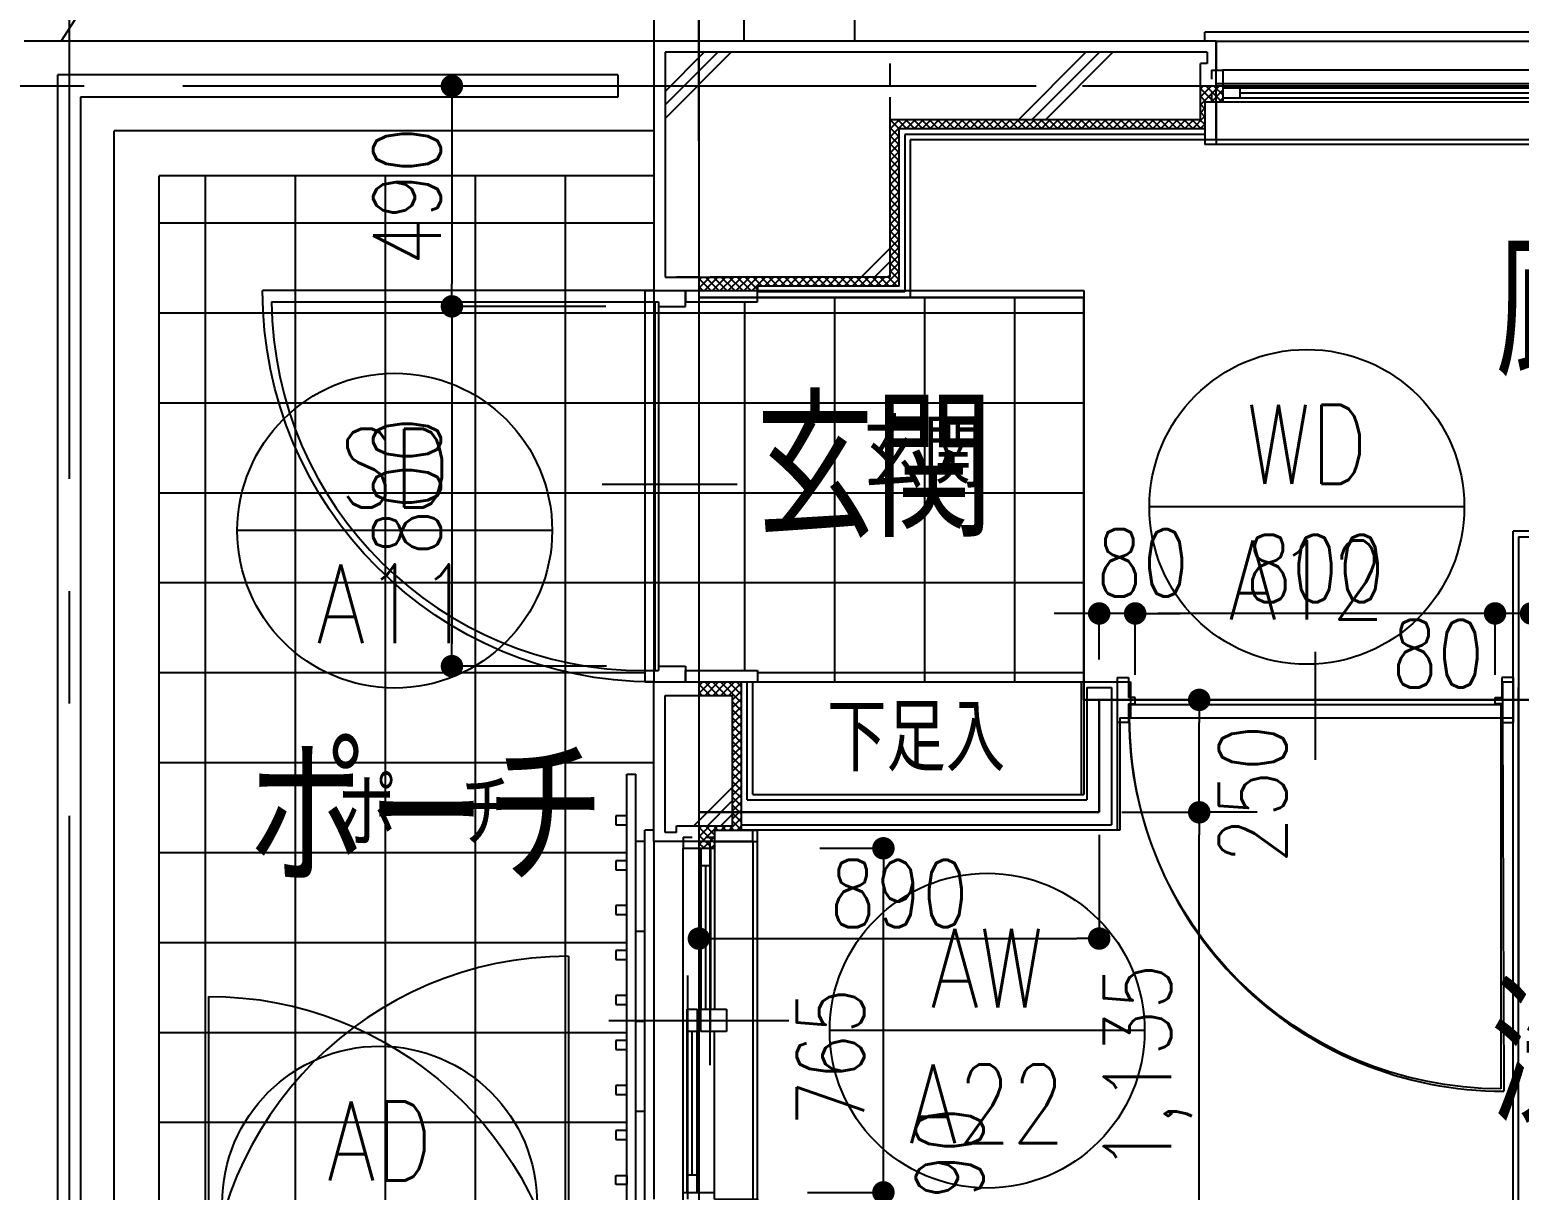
# Model space of a CAD drawing. Header units: millimetres. Extents: x 15495 to 166182, y -39946 to 18307.
# Drawn here: x 105502 to 108813, y -26262 to -23681 of the extents above; entities that cross this region are included whole.
import ezdxf
from ezdxf.enums import TextEntityAlignment as Align

# ---------------------------------------------------------------- set-up
doc = ezdxf.new("R2010")
doc.units = ezdxf.units.MM
doc.header["$LTSCALE"] = 1000
doc.linetypes.add('CENTER', pattern=[2, 1.25, -0.25, 0.25, -0.25])
doc.linetypes.add('DASHED2', pattern=[0.375, 0.25, -0.125])
doc.layers.get('0').update_dxf_attribs({"linetype": 'CONTINUOUS'})
for name, color, linetype in [('DT_ID', 13, 'CONTINUOUS'), ('E_TEXT', 3, 'CONTINUOUS'), ('F_FITT1-100', 5, 'CONTINUOUS'), ('F_FITT1-50', 5, 'CONTINUOUS'), ('F_FITT2-100', 1, 'CONTINUOUS'), ('F_FITT2-50', 1, 'CONTINUOUS'), ('SF-F_FITT1-50', 5, 'CONTINUOUS'), ('TF-A_ELSE-100', 6, 'CONTINUOUS'), ('TF-A_ELSE-50', 6, 'CONTINUOUS'), ('TF-DT_ID-100', 13, 'CONTINUOUS'), ('TF-E_DIM-50', 3, 'CONTINUOUS'), ('TF-E_GRID-100', 1, 'CENTER'), ('TF-E_GRID-50', 1, 'CENTER'), ('TF-E_TEXT-100', 3, 'CONTINUOUS'), ('TF-E_TEXT-50', 3, 'CONTINUOUS'), ('TF-F_ELEV-100', 12, 'CONTINUOUS'), ('TF-F_ELEV-50', 12, 'CONTINUOUS'), ('TF-F_FINI1-100', 190, 'CONTINUOUS'), ('TF-F_FINI1-50', 190, 'CONTINUOUS'), ('TF-F_FINI2-50', 1, 'CONTINUOUS'), ('TF-F_FITT1-100', 5, 'CONTINUOUS'), ('TF-F_FITT1-50', 5, 'CONTINUOUS'), ('TF-F_HAT1-50', 9, 'CONTINUOUS'), ('TF-F_HIDE-100', 12, 'CONTINUOUS'), ('TF-F_HIDE-50', 12, 'CONTINUOUS'), ('TF-F_LAY2-100', 6, 'CONTINUOUS'), ('TF-F_LAY2-50', 6, 'CONTINUOUS'), ('TF-H-AREA-50', 1, 'CENTER'), ('TF-R_COLM-50', 7, 'CONTINUOUS'), ('TF-R_EWALL-50', 7, 'CONTINUOUS'), ('TF-U_FIRE-50', 9, 'CONTINUOUS'), ('TF-U_LGS-50', 120, 'CONTINUOUS')]:
    doc.layers.add(name, color=color, linetype=linetype)
doc.styles.add('DIM', font='romans.shx', dxfattribs={"width": 0.8, "bigfont": 'bigfont.shx'})
doc.styles.add('ROOM', font='romans.shx', dxfattribs={"width": 0.8, "bigfont": 'bigfont.shx'})
doc.styles.get("Standard").update_dxf_attribs({"font": 'txt.shx', "bigfont": 'bigfont.shx'})
doc.dimstyles.new('DIM50_3_3', dxfattribs={"dimscale": 50, "dimtxt": 3, "dimasz": 1, "dimexe": 0, "dimexo": 1, "dimgap": 0.5, "dimtad": 1, "dimdec": 1, "dimdsep": 46, "dimlunit": 6, "dimtxsty": 'DIM', "dimblk1": 'DOT', "dimblk2": 'DOT', "dimsah": 1, "dimcen": 1, "dimclrd": 256, "dimclre": 256, "dimclrt": 256, "dimadec": 0, "dimazin": 0, "dimtfac": 1, "dimtdec": 1, "dimtix": 1, "dimtmove": 2, "dimatfit": 3, "dimldrblk": 'DOT', "dimfxl": 1, "dimtvp": 0.833333, "dimtolj": 1, "dimarcsym": 0})
pattern_1 = [(45, (-133336.485, -63816.77), (-8.8388348, 8.8388348), []), (135, (-133336.485, -63816.77), (-8.8388348, -8.8388348), [])]
pattern_2 = [(45, (-133336.5, -63816.8), (-424.264, 424.264), []), (45, (-133306.5, -63816.8), (-424.264, 424.264), []), (45, (-133276.5, -63816.8), (-424.264, 424.264), [])]

# ---------------------------------------------------------------- blocks, each defined once
blk = doc.blocks.new('WD-A12_100')
at = {"layer": 'F_FITT1-100'}
blk.add_line((0, 0), (-2.9, 830), dxfattribs=at)
blk.add_arc((0, 0), 830, 0, 90.1978, dxfattribs=at)
blk = doc.blocks.new('AW-1_100')
at = {"layer": 'F_FITT1-100'}
for p, q in [((815, -325), (815, 80)), ((915, -95), (0, -95)), ((715, -145), (1630, -145))]:
    blk.add_line(p, q, dxfattribs=at)
at = {"layer": 'F_FITT2-100'}
for p, q in [((0, 0), (1630, 0)), ((1630, -220), (0, -220))]:
    blk.add_line(p, q, dxfattribs=at)
blk = doc.blocks.new('TATEGU-KIGOU')
at = {"color": 2}
blk.add_line((350, 0), (-350, 0), dxfattribs=at)
blk.add_circle((0, 0), 350, dxfattribs=at)
at = {"color": 2, "style": 'ROOM', "width": 0.8}
for tag, p in [('建具種別', (0, 51.6)), ('建具番号', (0, -250.1))]:
    blk.add_attdef(tag, text='', height=175, dxfattribs=at).set_placement(p, align=Align.CENTER)
at = {"flags": 1}
for tag, p in [('内法寸法（W）', (-414, -713.8)), ('内法寸法（H）', (-414, -1063.8)), ('階', (-373.6, -1414.3)), ('部屋名', (-373.6, -1786.8)), ('メーカー名', (-373.6, -2148.9)), ('値段', (-373.6, -2498.9)), ('重量', (-373.6, -2848.9)), ('建具形状', (-373.6, -3199)), ('開閉方式', (-373.6, -3549)), ('取付場所', (-373.6, -3899)), ('見込', (-373.6, -4296.3)), ('扉厚', (-373.6, -4646.3)), ('仕上', (-373.6, -4996.3)), ('ガラス', (-373.6, -5346.3)), ('建具金物', (-373.6, -5696.3)), ('枠形状', (-373.6, -6046.3)), ('沓摺形状', (-373.6, -6396.3)), ('特記事項', (-373.6, -6746.3)), ('防火性能', (-373.6, -7096.3))]:
    blk.add_attdef(tag, p, '', height=175, dxfattribs=at)
blk = doc.blocks.new('AW-A22_100')
at = {"layer": 'F_FITT1-100'}
for p, q in [((125, -497.5), (125, 0)), ((75, -297.5), (75, -795)), ((-100, -397.5), (300, -397.5))]:
    blk.add_line(p, q, dxfattribs=at)
at = {"layer": 'F_FITT2-100'}
for p, q in [((0, 0), (0, -795)), ((220, 0), (220, -795))]:
    blk.add_line(p, q, dxfattribs=at)
blk = doc.blocks.new('AD-A01_100')
at = {"layer": 'F_FITT1-100'}
blk.add_line((0, -719.999925), (0, 0), dxfattribs=at)
blk.add_arc((0, 80.000075), 800, 270, 354.260824124, dxfattribs=at)
blk = doc.blocks.new('ROOM')
at = {"layer": 'DT_ID', "flags": 1}
for tag, p in [('室番号', (0, 500)), ('面積', (0, -500)), ('内装制限', (0, -1000)), ('仕上レベル', (0, -1500)), ('スラブレベル', (0, -2000)), ('天井高', (0, -2500)), ('床下地', (0, -3000)), ('床仕上', (0, -3500)), ('巾木高さ', (0, -4000)), ('巾木仕上', (0, -4500)), ('壁下地', (0, -5000)), ('壁仕上', (0, -5500)), ('天井下地', (0, -6000)), ('天井仕上', (0, -6500)), ('見切縁', (0, -7000)), ('備考', (0, -7500))]:
    blk.add_attdef(tag, p, '', height=300, dxfattribs=at)
at = {"layer": 'E_TEXT', "style": 'ROOM', "width": 0.8}
blk.add_attdef('室名', (0, 0), '', height=300, dxfattribs=at)
blk = doc.blocks.new('SD-A11_100')
at = {"layer": 'F_FITT1-100'}
for q in [(0, -870), (870, 0)]:
    blk.add_line((0, 0), q, dxfattribs=at)
blk.add_arc((0, 0), 870, 270, 0, dxfattribs=at)
blk = doc.blocks.new('TF-BLOCK_100')
at = {"layer": 'TF-A_ELSE-100'}
for p, q in [((15600, 13100), (15600, 10555)), ((15800, 12900), (15800, 10555)), ((16046.71, 10555), (16046.71, 10680)), ((15600, 10555), (14200, 10555)), ((14275, 7880), (14275, 10480)), ((15520, 10480), (14275, 10480)), ((15520, 10480), (15520, 10430)), ((14325, 10430), (14325, 7880)), ((15520, 10430), (14325, 10430)), ((14400, 7800), (14400, 10355)), ((15600, 10355), (14400, 10355)), ((15600, 10355), (14600, 10355)), ((14500, 7800), (14500, 10255)), ((15600, 10255), (14500, 10255)), ((15820, 9130), (16556.15, 9130)), ((15540, 7830), (15540, 8925)), ((15540, 8925), (15560, 8925)), ((15560, 7830), (15560, 8925))]:
    blk.add_line(p, q, dxfattribs=at)
at = {"layer": 'TF-E_GRID-100'}
for p, q in [((15699.93, 15455), (15699.93, -4653.96)), ((29802.87, 10455), (-4082.3, 10455))]:
    blk.add_line(p, q, dxfattribs=at)
at = {"layer": 'TF-F_ELEV-100'}
for p, q in [((16170, 10000), (16556.15, 10000)), ((16556.15, 10000), (16556.15, 9130))]:
    blk.add_line(p, q, dxfattribs=at)
at = {"layer": 'TF-F_FINI1-100'}
for p, q in [((16850, 10555), (15600, 10555)), ((15600, 10555), (15600, 10380)), ((16850, 10335), (16850, 10555)), ((16170, 10335), (16170, 10000)), ((16850, 10335), (16170, 10335)), ((15600, 10000), (16170, 10000)), ((18345, 9465), (17510, 9465)), ((17510, 9130), (17510, 9465)), ((15600, 9130), (15820, 9130)), ((15600, 8775), (15600, 9130)), ((15820, 8880), (15820, 9130)), ((16556.15, 9130), (16659.23, 9130)), ((16556.15, 9130), (16556.15, 8880)), ((16659.23, 9130), (16659.23, 9050)), ((17486.92, 9130), (17510, 9130)), ((17486.92, 9130), (17486.92, 9050)), ((16636.15, 9050), (16636.15, 8800)), ((16636.15, 9050), (16659.23, 9050)), ((17486.92, 9050), (17510, 9050)), ((17510, 8410), (17510, 9050)), ((17510, 6605), (17510, 9050)), ((15820, 8880), (16556.15, 8880)), ((15820, 8775), (15600, 8775)), ((16636.15, 8800), (15820, 8800)), ((15820, 8775), (15820, 8800))]:
    blk.add_line(p, q, dxfattribs=at)
at = {"layer": 'TF-F_FITT1-100'}
for p, q in [((15600, 10380), (15600, 10000)), ((15500, 8377.5), (15900, 8377.5))]:
    blk.add_line(p, q, dxfattribs=at)
at = {"layer": 'TF-F_HIDE-100', "linetype": 'CENTER', "ltscale": 0.5}
blk.add_line((14281.9, 10555), (15600, 12600), dxfattribs=at)
at = {"layer": 'TF-F_LAY2-100', "linetype": 'Continuous'}
for p, q in [((14602.5, 10255), (14602.5, 7800)), ((14802.5, 10255), (14802.5, 7660)), ((15002.5, 10255), (15002.5, 7660)), ((15202.5, 10255), (15202.5, 7660)), ((15402.5, 10255), (15402.5, 7720)), ((15600, 10150), (14500, 10150)), ((15602.5, 9155), (15602.5, 9975)), ((15802.5, 9155), (15802.5, 9975)), ((16002.5, 9130), (16002.5, 9985)), ((16202.5, 9130), (16202.5, 9985)), ((16402.5, 9130), (16402.5, 9985)), ((16556.15, 9950), (14500, 9950)), ((16556.15, 9750), (14500, 9750)), ((16556.15, 9550), (14500, 9550)), ((16556.15, 9350), (14500, 9350)), ((15580, 9150), (14500, 9150)), ((16556.15, 9150), (15830, 9150)), ((15600, 8950), (14500, 8950)), ((15580, 8775), (15560, 8775)), ((15540, 8750), (14500, 8750)), ((15540, 8550), (14500, 8550)), ((15540, 8350), (14500, 8350)), ((15540, 8150), (14500, 8150))]:
    blk.add_line(p, q, dxfattribs=at)
at = {"layer": 'TF-F_LAY2-100'}
for p, q in [((15580, 8575), (15560, 8575)), ((15580, 8375), (15560, 8375)), ((15580, 8175), (15560, 8175))]:
    blk.add_line(p, q, dxfattribs=at)
at = {"layer": 'TF-DT_ID-100'}
for p, values in [((17051.54, 9519.16), {'建具種別': 'WD', '建具番号': 'A12'}), ((15023.84, 9466.42), {'建具種別': 'SD', '建具番号': 'A11'}), ((16340.85, 8354.53), {'建具種別': 'AW', '建具番号': 'A22'}), ((14990.28, 7970.07), {'建具種別': 'AD', '建具番号': 'A01'})]:
    blk.add_blockref('TATEGU-KIGOU', p, dxfattribs=at).add_auto_attribs(values)
at = {"layer": 'TF-E_TEXT-100'}
ref = blk.add_blockref('ROOM', (17470.29, 9810.32), dxfattribs=at)
ref.add_attrib('室名', '廊下', (17470.29, 9810.32), dxfattribs={"height": 300, "style": 'ROOM', "width": 0.8})
ref = blk.add_blockref('ROOM', (15826.37, 9452.92), dxfattribs=at)
ref.add_attrib('室名', '玄関', (15826.37, 9452.92), dxfattribs={"height": 300, "style": 'ROOM', "width": 0.8})
ref = blk.add_blockref('ROOM', (17459.68, 8149.87), dxfattribs=at)
ref.add_attrib('室名', '洗面・脱衣室', (17459.68, 8149.87), dxfattribs={"height": 300, "style": 'ROOM', "width": 0.8})
at = {"layer": 'TF-F_FITT1-100'}
blk.add_blockref('AW-1_100', (16850, 10555), dxfattribs=at)
at = {"layer": 'TF-F_FITT1-100', "xscale": -1}
blk.add_blockref('SD-A11_100', (15600, 10000), dxfattribs=at)
at = {"layer": 'TF-F_FITT1-100', "xscale": -1, "yscale": -1}
blk.add_blockref('WD-A12_100', (17486.92, 9050), dxfattribs=at)
at = {"layer": 'TF-F_FITT1-100', "xscale": -1, "yscale": -1, "rotation": 180}
blk.add_blockref('AW-A22_100', (15600, 8775), dxfattribs=at)
at = {"layer": 'TF-F_FITT1-100', "yscale": -1}
blk.add_blockref('AD-A01_100', (14610, 7710.75), dxfattribs=at)
at = {"layer": 'TF-E_TEXT-100', "style": 'ROOM', "width": 0.8}
blk.add_text('ポーチ', height=300, dxfattribs=at).set_placement((15094.55, 8848.35), align=Align.MIDDLE)
blk = doc.blocks.new('DOT')
at = {"color": 0, "linetype": 'ByBlock'}
blk.add_line((-0.5, 0), (-1, 0), dxfattribs=at)
at = {"color": 0, "linetype": 'ByBlock', "const_width": 0.5}
blk.add_lwpolyline([(-0.25, 0, 1), (0.25, 0, 1)], format="xyb", close=True, dxfattribs=at)
blk = doc.blocks.new('*D626')
at = {"layer": 'TF-E_DIM-50', "lineweight": -2}
for p, q in [((105589.6, -23379.5), (105589.6, -22377.8)), ((105639.6, -22377.8), (106939.6, -22377.8)), ((106989.6, -23928), (106989.6, -22377.8))]:
    blk.add_line(p, q, dxfattribs=at)
at = {"layer": 'TF-E_DIM-50', "lineweight": -2, "xscale": 50, "yscale": 50, "zscale": 50, "rotation": 180}
blk.add_blockref('DOT', (105589.6, -22377.8), dxfattribs=at)
at = {"layer": 'TF-E_DIM-50', "lineweight": -2, "xscale": 50, "yscale": 50, "zscale": 50}
blk.add_blockref('DOT', (106989.6, -22377.8), dxfattribs=at)
at = {"layer": 'TF-E_DIM-50', "insert": (106289.6, -22263.5), "char_height": 150, "attachment_point": 5, "style": 'DIM'}
blk.add_mtext('\\A1;1,400', dxfattribs=at)
blk = doc.blocks.new('_DOT')
at = {"color": 0, "linetype": 'ByBlock'}
blk.add_line((-0.5, 0), (-1, 0), dxfattribs=at)
at = {"color": 0, "linetype": 'ByBlock', "const_width": 0.5}
blk.add_lwpolyline([(-0.25, 0, 1), (0.25, 0, 1)], format="xyb", close=True, dxfattribs=at)
blk = doc.blocks.new('*D623')
at = {"layer": 'TF-E_DIM-50', "lineweight": -2}
for p, q in [((106989.6, -23928), (106989.6, -22377.8)), ((107039.6, -22377.8), (111689.6, -22377.8)), ((111739.6, -23756.4), (111739.6, -22377.8))]:
    blk.add_line(p, q, dxfattribs=at)
at = {"layer": 'TF-E_DIM-50', "lineweight": -2, "xscale": 50, "yscale": 50, "zscale": 50, "rotation": 180}
blk.add_blockref('DOT', (106989.6, -22377.8), dxfattribs=at)
at = {"layer": 'TF-E_DIM-50', "lineweight": -2, "xscale": 50, "yscale": 50, "zscale": 50}
blk.add_blockref('DOT', (111739.6, -22377.8), dxfattribs=at)
at = {"layer": 'TF-E_DIM-50', "insert": (109364.6, -22263.5), "char_height": 150, "attachment_point": 5, "style": 'DIM'}
blk.add_mtext('\\A1;4,750', dxfattribs=at)
blk = doc.blocks.new('*D625')
at = {"layer": 'TF-E_DIM-50', "lineweight": -2}
for p, q in [((107959.6, -25116), (107959.6, -24979.2)), ((108709.6, -24979.2), (108009.6, -24979.2)), ((108759.6, -25116), (108759.6, -24979.2))]:
    blk.add_line(p, q, dxfattribs=at)
at = {"layer": 'TF-E_DIM-50', "lineweight": -2, "xscale": 50, "yscale": 50, "zscale": 50, "rotation": 180}
blk.add_blockref('DOT', (107959.6, -24979.2), dxfattribs=at)
at = {"layer": 'TF-E_DIM-50', "lineweight": -2, "xscale": 50, "yscale": 50, "zscale": 50}
blk.add_blockref('DOT', (108759.6, -24979.2), dxfattribs=at)
at = {"layer": 'TF-E_DIM-50', "insert": (108359.6, -24879.2), "char_height": 150, "attachment_point": 5, "style": 'DIM'}
blk.add_mtext('\\A1;800', dxfattribs=at)
blk = doc.blocks.new('WD-A12_50')
at = {"layer": 'F_FITT1-50'}
for p, q in [((-440, 146.9), (-440, -93.1)), ((-880, 90), (-855, 90)), ((-880, 90), (-880, -10)), ((-855, 90), (-855, 45.4)), ((0, 90), (-25, 90)), ((-25, 90), (-25, 45.4)), ((0, 90), (0, -10)), ((-840, 45.4), (-855, 45.4)), ((-840, 31.5), (-840, 45.4)), ((-40, 31.5), (-40, 45.4)), ((-40, 45.4), (-25, 45.4)), ((-855, 31.5), (-855, -10)), ((-855, 31.5), (-840, 31.5)), ((-26.8, 29.7), (-853.1, 29.7)), ((-853.1, 29.7), (-853.1, -0.8)), ((-25, 31.5), (-40, 31.5)), ((-26.8, 29.7), (-26.8, -0.8)), ((-25, 31.5), (-25, -10)), ((-855, -10), (-880, -10)), ((-853.1, -0.8), (-26.8, -0.8)), ((-853.1, -0.8), (-853.1, -824.8)), ((-25, -10), (0, -10))]:
    blk.add_line(p, q, dxfattribs=at)
blk.add_arc((-852.8, 1.2), 826, 269.9767, 359.8636, dxfattribs=at)
blk = doc.blocks.new('*D624')
at = {"layer": 'TF-E_DIM-50', "lineweight": -2}
for p, q in [((108709.6, -24979.2), (108659.6, -24979.2)), ((108759.6, -25116), (108759.6, -24979.2)), ((108839.6, -24979.2), (108759.6, -24979.2)), ((108839.6, -24980.6), (108839.6, -24979.2)), ((108889.6, -24979.2), (108939.6, -24979.2))]:
    blk.add_line(p, q, dxfattribs=at)
at = {"layer": 'TF-E_DIM-50', "lineweight": -2, "xscale": 50, "yscale": 50, "zscale": 50}
blk.add_blockref('DOT', (108759.6, -24979.2), dxfattribs=at)
at = {"layer": 'TF-E_DIM-50', "lineweight": -2, "xscale": 50, "yscale": 50, "zscale": 50, "rotation": 180}
blk.add_blockref('DOT', (108839.6, -24979.2), dxfattribs=at)
at = {"layer": 'TF-E_DIM-50', "insert": (108632.1, -25068.6), "char_height": 150, "attachment_point": 5, "style": 'DIM'}
blk.add_mtext('\\A1;80', dxfattribs=at)
blk = doc.blocks.new('AW-1_50')
at = {"layer": 'F_FITT1-50'}
for p, q in [((-815, 130), (-840, 130)), ((-840, 35), (-840, 130)), ((-815, 35), (-815, 130)), ((815, 130), (840, 130)), ((815, 35), (815, 130)), ((840, 35), (840, 130)), ((-840, 35), (-825, 35)), ((-825, 35), (-800, 35)), ((-825, 15), (-825, 35)), ((-800, -35), (-800, 35)), ((-25, 4), (-25, 61.5)), ((-25, 61.5), (25, 61.5)), ((25, 61.5), (25, 4)), ((825, 35), (800, 35)), ((800, -35), (800, 35)), ((825, 15), (825, 35)), ((840, 35), (825, 35)), ((-762, 4), (-762, 26)), ((-762, 15), (-25, 15)), ((25, 26), (-25, 26)), ((25, 4), (-25, 4)), ((-825, -35), (-825, -15)), ((-25, -26), (-25, -4)), ((-25, -4), (25, -4)), ((25, -26), (-25, -26)), ((25, -4), (25, -26)), ((762, -15), (25, -15)), ((800, -4), (762, -4)), ((762, -26), (762, -4)), ((800, -26), (762, -26)), ((825, -15), (825, -35)), ((-825, -35), (-800, -35)), ((825, -35), (800, -35))]:
    blk.add_line(p, q, dxfattribs=at)
at = {"layer": 'F_FITT2-50'}
for p, q in [((815, 130), (-815, 130)), ((-800, 35), (-25, 35)), ((800, 35), (25, 35)), ((-800, 26), (-25, 26)), ((-800, 4), (-25, 4)), ((762, -4), (25, -4)), ((762, -26), (25, -26)), ((800, -35), (-800, -35)), ((-840, -100), (-840, -120)), ((840, -120), (-840, -120)), ((840, -100), (840, -120))]:
    blk.add_line(p, q, dxfattribs=at)
at = {"layer": 'SF-F_FITT1-50'}
blk.add_line((0, -205), (0, 200), dxfattribs=at)
blk = doc.blocks.new('AW-A22_50')
at = {"layer": 'F_FITT1-50'}
for p, q in [((65, 805), (85, 805)), ((65, 805), (65, 780)), ((115, 805), (135, 805)), ((135, 820), (135, 805)), ((135, 820), (230, 820)), ((135, 805), (135, 780)), ((135, 795), (230, 795)), ((230, 795), (230, 820)), ((65, 780), (135, 780)), ((104, 780), (104, 742)), ((126, 780), (126, 742)), ((104, 742), (126, 742)), ((115, 742), (115, 422.5)), ((-100, 397.5), (300, 397.5)), ((74, 372.5), (74, 422.5)), ((74, 422.5), (96, 422.5)), ((96, 422.5), (96, 372.5)), ((104, 372.5), (104, 422.5)), ((104, 422.5), (161.5, 422.5)), ((126, 372.5), (126, 422.5)), ((161.5, 422.5), (161.5, 372.5)), ((96, 372.5), (74, 372.5)), ((85, 53), (85, 372.5)), ((161.5, 372.5), (104, 372.5)), ((74, 15), (74, 53)), ((96, 53), (74, 53)), ((96, 15), (96, 53)), ((65, 15), (135, 15)), ((65, -10), (65, 15)), ((65, -10), (85, -10)), ((115, -10), (135, -10)), ((135, 0), (230, 0)), ((135, -25), (230, -25)), ((230, 0), (230, -25))]:
    blk.add_line(p, q, dxfattribs=at)
at = {"layer": 'F_FITT2-50'}
for p, q in [((-20, -25), (-20, 820)), ((0, 820), (-20, 820)), ((230, 0), (230, 795)), ((65, 15), (65, 780)), ((135, 780), (135, 422.5)), ((104, 742), (104, 422.5)), ((126, 742), (126, 422.5)), ((74, 53), (74, 372.5)), ((96, 53), (96, 372.5)), ((135, 0), (135, 372.5)), ((0, -25), (-20, -25))]:
    blk.add_line(p, q, dxfattribs=at)
blk = doc.blocks.new('*D547')
at = {"layer": 'TF-E_DIM-50', "lineweight": -2}
for p, q in [((106989.6, -25359.5), (106989.6, -25702.1)), ((107879.6, -25471.4), (107879.6, -25702.1)), ((107039.6, -25702.1), (107829.6, -25702.1))]:
    blk.add_line(p, q, dxfattribs=at)
at = {"layer": 'TF-E_DIM-50', "lineweight": -2, "xscale": 50, "yscale": 50, "zscale": 50, "rotation": 180}
blk.add_blockref('DOT', (106989.6, -25702.1), dxfattribs=at)
at = {"layer": 'TF-E_DIM-50', "lineweight": -2, "xscale": 50, "yscale": 50, "zscale": 50}
blk.add_blockref('DOT', (107879.6, -25702.1), dxfattribs=at)
at = {"layer": 'TF-E_DIM-50', "insert": (107434.6, -25602.1), "char_height": 150, "attachment_point": 5, "style": 'DIM'}
blk.add_mtext('\\A1;890', dxfattribs=at)
blk = doc.blocks.new('*D546')
at = {"layer": 'TF-E_DIM-50', "lineweight": -2}
for p, q in [((107258.6, -25501.4), (107399.8, -25501.4)), ((107399.8, -26216.4), (107399.8, -25551.4)), ((107230.7, -26266.4), (107399.8, -26266.4))]:
    blk.add_line(p, q, dxfattribs=at)
at = {"layer": 'TF-E_DIM-50', "lineweight": -2, "xscale": 50, "yscale": 50, "zscale": 50}
for p, rotation in [((107399.8, -25501.4), 90), ((107399.8, -26266.4), 270)]:
    blk.add_blockref('DOT', p, dxfattribs=dict(at, rotation=rotation))
at = {"layer": 'TF-E_DIM-50', "insert": (107282.1, -25965.8), "char_height": 150, "attachment_point": 5, "rotation": 90, "style": 'DIM'}
blk.add_mtext('\\A1;765', dxfattribs=at)
blk = doc.blocks.new('AD-A01_50')
at = {"layer": 'F_FITT1-50'}
for p, q in [((-60, 720), (-60, -140)), ((-460, 40), (-460, -240)), ((-920, -140), (-920, -60)), ((-920, -60), (-860, -60)), ((-860.0015, -140), (-860.0015, -60)), ((0.0015, -60), (-59.9985, -60)), ((-59.9985, -80), (-860, -80)), ((-59.9985, -120), (-860, -120)), ((-860, -140), (-920, -140)), ((-59.9985, -140), (0.0015, -140))]:
    blk.add_line(p, q, dxfattribs=at)
blk.add_arc((-60, -80), 800, 90, 180, dxfattribs=at)
blk = doc.blocks.new('*D652')
at = {"layer": 'TF-E_DIM-50', "lineweight": -2}
for p, q in [((108230.4, -25421.4), (108101.9, -25421.4)), ((108101.9, -26506.4), (108101.9, -25471.4)), ((108089.4, -26556.4), (108101.9, -26556.4))]:
    blk.add_line(p, q, dxfattribs=at)
at = {"layer": 'TF-E_DIM-50', "lineweight": -2, "xscale": 50, "yscale": 50, "zscale": 50}
for p, rotation in [((108101.9, -25421.4), 90), ((108101.9, -26556.4), 270)]:
    blk.add_blockref('DOT', p, dxfattribs=dict(at, rotation=rotation))
at = {"layer": 'TF-E_DIM-50', "insert": (107987.6, -25988.9), "char_height": 150, "attachment_point": 5, "rotation": 90, "style": 'DIM'}
blk.add_mtext('\\A1;1,135', dxfattribs=at)
blk = doc.blocks.new('*D653')
at = {"layer": 'TF-E_DIM-50', "lineweight": -2}
for p, q in [((107246.4, -26266.4), (107399.8, -26266.4)), ((107399.8, -26506.4), (107399.8, -26316.4)), ((107347.4, -26556.4), (107399.8, -26556.4))]:
    blk.add_line(p, q, dxfattribs=at)
at = {"layer": 'TF-E_DIM-50', "lineweight": -2, "xscale": 50, "yscale": 50, "zscale": 50}
for p, rotation in [((107399.8, -26266.4), 90), ((107399.8, -26556.4), 270)]:
    blk.add_blockref('DOT', p, dxfattribs=dict(at, rotation=rotation))
at = {"layer": 'TF-E_DIM-50', "insert": (107547.1, -26230.7), "char_height": 150, "attachment_point": 5, "rotation": 90, "style": 'DIM'}
blk.add_mtext('\\A1;290', dxfattribs=at)
blk = doc.blocks.new('*D627')
at = {"layer": 'TF-E_DIM-50', "lineweight": -2}
for p, q in [((106480.9, -23806.4), (106440.6, -23806.4)), ((106440.6, -23856.4), (106440.6, -24246.4)), ((106782.8, -24296.4), (106440.6, -24296.4))]:
    blk.add_line(p, q, dxfattribs=at)
at = {"layer": 'TF-E_DIM-50', "lineweight": -2, "xscale": 50, "yscale": 50, "zscale": 50}
for p, rotation in [((106440.6, -23806.4), 90), ((106440.6, -24296.4), 270)]:
    blk.add_blockref('DOT', p, dxfattribs=dict(at, rotation=rotation))
at = {"layer": 'TF-E_DIM-50', "insert": (106340.6, -24051.4), "char_height": 150, "attachment_point": 5, "rotation": 90, "style": 'DIM'}
blk.add_mtext('\\A1;490', dxfattribs=at)
blk = doc.blocks.new('*D548')
at = {"layer": 'TF-E_DIM-50', "lineweight": -2}
for p, q in [((106782.8, -24296.4), (106440.6, -24296.4)), ((106440.6, -24346.4), (106440.6, -25046.4)), ((106784.4, -25096.4), (106440.6, -25096.4))]:
    blk.add_line(p, q, dxfattribs=at)
at = {"layer": 'TF-E_DIM-50', "lineweight": -2, "xscale": 50, "yscale": 50, "zscale": 50}
for p, rotation in [((106440.6, -24296.4), 90), ((106440.6, -25096.4), 270)]:
    blk.add_blockref('DOT', p, dxfattribs=dict(at, rotation=rotation))
at = {"layer": 'TF-E_DIM-50', "insert": (106340.6, -24696.4), "char_height": 150, "attachment_point": 5, "rotation": 90, "style": 'DIM'}
blk.add_mtext('\\A1;800', dxfattribs=at)
blk = doc.blocks.new('SD-A11_50')
at = {"layer": 'F_FITT1-50'}
for p, q in [((20, 0), (-230, 0)), ((-230, -25), (-230, 0)), ((-70, 0), (-70, -25)), ((-70, -35), (-70, 0)), ((20, -870), (20, 0)), ((-70, -25), (-230, -25)), ((-10, -845), (-10, -25)), ((20, -25), (-10, -25)), ((-10, -35), (-70, -35)), ((-185, -439.2), (115, -439.2)), ((-70, -845), (-230, -845)), ((-230, -845), (-230, -870)), ((-70, -835), (-70, -870)), ((-10, -835), (-70, -835)), ((-70, -870), (-70, -845)), ((850, -845), (-10, -845)), ((20, -870), (-230, -870))]:
    blk.add_line(p, q, dxfattribs=at)
blk.add_arc((21.5, -853.6), 828.6, 0.5937, 90.1007, dxfattribs=at)
blk = doc.blocks.new('*D549')
at = {"layer": 'TF-E_DIM-50', "lineweight": -2}
for p, q in [((107829.6, -24979.2), (107779.6, -24979.2)), ((107879.6, -25081.4), (107879.6, -24979.2)), ((107959.6, -24979.2), (107879.6, -24979.2)), ((107959.6, -25116), (107959.6, -24979.2)), ((108009.6, -24979.2), (108059.6, -24979.2))]:
    blk.add_line(p, q, dxfattribs=at)
at = {"layer": 'TF-E_DIM-50', "lineweight": -2, "xscale": 50, "yscale": 50, "zscale": 50}
blk.add_blockref('DOT', (107879.6, -24979.2), dxfattribs=at)
at = {"layer": 'TF-E_DIM-50', "lineweight": -2, "xscale": 50, "yscale": 50, "zscale": 50, "rotation": 180}
blk.add_blockref('DOT', (107959.6, -24979.2), dxfattribs=at)
at = {"layer": 'TF-E_DIM-50', "insert": (107975.9, -24866.8), "char_height": 150, "attachment_point": 5, "style": 'DIM'}
blk.add_mtext('\\A1;80', dxfattribs=at)
blk = doc.blocks.new('*D545')
at = {"layer": 'TF-E_DIM-50', "lineweight": -2}
for p, q in [((107929.6, -25171.4), (108101.9, -25171.4)), ((108101.9, -25371.4), (108101.9, -25221.4)), ((107929.6, -25421.4), (108101.9, -25421.4))]:
    blk.add_line(p, q, dxfattribs=at)
at = {"layer": 'TF-E_DIM-50', "lineweight": -2, "xscale": 50, "yscale": 50, "zscale": 50}
for p, rotation in [((108101.9, -25171.4), 90), ((108101.9, -25421.4), 270)]:
    blk.add_blockref('DOT', p, dxfattribs=dict(at, rotation=rotation))
at = {"layer": 'TF-E_DIM-50', "insert": (108220.9, -25380.9), "char_height": 150, "attachment_point": 5, "rotation": 90, "style": 'DIM'}
blk.add_mtext('\\A1;250', dxfattribs=at)
blk = doc.blocks.new('TF-BLOCK_50')
at = {"layer": 'TF-F_HAT1-50'}
h = blk.add_hatch(dxfattribs=at)
h.set_pattern_fill('RC4', color=256, scale=30, style=0)
h.set_pattern_definition(pattern_2)
h.paths.add_polyline_path([(16815, 10505), (16830, 10505), (16830, 10530), (16125, 10530), (16125, 10455), (16815, 10455)])
h.paths.add_polyline_path([(16815, 10455), (16125, 10455), (16125, 10380), (16815, 10380)])
h.paths.add_polyline_path([(16125, 10380), (16125, 10455), (15700, 10455), (15700, 10030), (15775, 10030), (16125, 10030)])
h.paths.add_polyline_path([(16125, 10530), (15700, 10530), (15700, 10455), (16125, 10455)])
h.paths.add_polyline_path([(15700, 10530), (15625, 10530), (15625, 10030), (15700, 10030)])
h = blk.add_hatch(dxfattribs=at)
h.set_pattern_fill('ANSI37', color=256, scale=100, style=0)
h.set_pattern_definition(pattern_1)
h.paths.add_polyline_path([(15830, 10010), (16145, 10010), (16145, 10360), (16825, 10360), (16825, 10420), (16840, 10420), (16865, 10420), (16865, 10455), (16815, 10455), (16815, 10380), (16125, 10380), (16125, 10030), (15775, 10030), (15700, 10030), (15700, 10000), (15830, 10000)])
h = blk.add_hatch(dxfattribs=at)
h.set_pattern_fill('ANSI37', color=256, scale=100, style=0)
h.set_pattern_definition(pattern_1)
h.paths.add_polyline_path([(15795, 9130), (15700, 9130), (15700, 9100), (15775, 9100), (15775, 8840), (15795, 8840)])
h.paths.add_polyline_path([(15795, 8840), (15775, 8840), (15775, 8810.01), (15700, 8810), (15700, 8760), (15735, 8760), (15735, 8785), (15735, 8800), (15795, 8800)])
h = blk.add_hatch(dxfattribs=at)
h.set_pattern_fill('RC4', color=256, scale=30, style=0)
h.set_pattern_definition(pattern_2)
h.paths.add_polyline_path([(15775, 9100), (15700, 9100), (15700, 8840), (15775, 8840)])
h.paths.add_polyline_path([(15700, 9100), (15625, 9100), (15625, 8795), (15649.96, 8795), (15649.96, 8810), (15700, 8810)])
h.paths.add_polyline_path([(15775, 8840), (15700, 8840), (15700, 8810), (15775, 8810.01)])
at = {"layer": 'TF-A_ELSE-50'}
for p, q in [((15600, 13100), (15600, 10555)), ((15800, 12900), (15800, 10555)), ((15600, 10555), (14200, 10555)), ((14275, 7880), (14275, 10480)), ((15520, 10480), (14275, 10480)), ((15520, 10480), (15520, 10430)), ((14325, 10430), (14325, 7880)), ((15520, 10430), (14325, 10430)), ((14400, 7800), (14400, 10355)), ((15600, 10355), (14400, 10355)), ((15600, 10355), (14600, 10355)), ((14500, 7800), (14500, 10255)), ((15600, 10255), (14500, 10255)), ((15820, 9130), (16556.15, 9130)), ((15540, 7830), (15540, 8925)), ((15540, 8925), (15560, 8925)), ((15560, 7830), (15560, 8925)), ((15515, 8832.5), (15515, 8812.5)), ((15540, 8832.5), (15515, 8832.5)), ((15515, 8812.5), (15540, 8812.5)), ((15540, 8812.5), (15540, 8832.5)), ((15515, 8732.5), (15515, 8712.5)), ((15540, 8732.5), (15515, 8732.5)), ((15515, 8712.5), (15540, 8712.5)), ((15540, 8712.5), (15540, 8732.5)), ((15515, 8632.5), (15515, 8612.5)), ((15540, 8632.5), (15515, 8632.5)), ((15515, 8612.5), (15540, 8612.5)), ((15540, 8612.5), (15540, 8632.5)), ((15515, 8532.5), (15515, 8512.5)), ((15540, 8532.5), (15515, 8532.5)), ((15515, 8512.5), (15540, 8512.5)), ((15540, 8512.5), (15540, 8532.5)), ((15515, 8432.5), (15515, 8412.5)), ((15540, 8432.5), (15515, 8432.5)), ((15515, 8412.5), (15540, 8412.5)), ((15540, 8412.5), (15540, 8432.5)), ((15515, 8332.5), (15515, 8312.5)), ((15540, 8332.5), (15515, 8332.5)), ((15515, 8312.5), (15540, 8312.5)), ((15540, 8312.5), (15540, 8332.5)), ((15515, 8232.5), (15515, 8212.5)), ((15540, 8232.5), (15515, 8232.5)), ((15515, 8212.5), (15540, 8212.5)), ((15540, 8212.5), (15540, 8232.5)), ((15515, 8132.5), (15515, 8112.5)), ((15540, 8132.5), (15515, 8132.5)), ((15515, 8112.5), (15540, 8112.5)), ((15515, 8012.5), (15515, 8032.5)), ((15515, 8032.5), (15540, 8032.5)), ((15540, 8032.5), (15540, 8012.5)), ((15540, 8012.5), (15515, 8012.5))]:
    blk.add_line(p, q, dxfattribs=at)
at = {"layer": 'TF-E_GRID-50'}
for p, q in [((15700, 15455), (15700, -4653.96)), ((14300, 10831.9), (14300, 6530.62)), ((30333.71, 10455), (-4082.3, 10455))]:
    blk.add_line(p, q, dxfattribs=at)
at = {"layer": 'TF-F_ELEV-50'}
for p, q in [((16170, 9985), (16556.15, 9985)), ((16556.15, 9985), (16556.15, 9130))]:
    blk.add_line(p, q, dxfattribs=at)
at = {"layer": 'TF-F_FINI1-50'}
for p, q in [((16850, 10555), (15600, 10555)), ((15600, 10555), (15600, 10380)), ((16850, 10555), (16850, 10490)), ((16170, 10335), (16170, 9985)), ((16170, 9985), (15830, 9985)), ((17510, 8410), (17510, 9465)), ((18320, 9465), (17510, 9465)), ((15600, 8775), (15600, 9130)), ((15820, 8880), (15820, 9130)), ((16550.01, 9130), (16630.01, 9130)), ((16550.01, 9130), (16550.01, 8880)), ((16630.01, 9130), (16630.01, 8800)), ((17510, 6605), (17510, 9050)), ((15820, 8880), (16550.01, 8880)), ((15665, 8775), (15600, 8775)), ((16630.01, 8800), (15795, 8800))]:
    blk.add_line(p, q, dxfattribs=at)
at = {"layer": 'TF-F_FINI2-50'}
for p, q in [((16157.5, 10347.5), (16157.5, 9997.5)), ((16825, 10347.5), (16157.5, 10347.5)), ((16157.5, 9997.5), (15830, 9997.5)), ((15807.5, 8867.5), (15807.5, 9130))]:
    blk.add_line(p, q, dxfattribs=at)
at = {"layer": 'TF-F_FITT1-50'}
for p, q in [((15600, 10380), (15600, 10000)), ((15830, 9975), (15830, 10000))]:
    blk.add_line(p, q, dxfattribs=at)
at = {"layer": 'TF-F_HAT1-50'}
blk.add_line((15830, 10010), (15830, 10000), dxfattribs=at)
at = {"layer": 'TF-F_HIDE-50', "linetype": 'CENTER', "ltscale": 0.5}
blk.add_line((14281.9, 10555), (15600, 12600), dxfattribs=at)
at = {"layer": 'TF-F_LAY2-50', "linetype": 'Continuous'}
for p, q in [((14602.5, 10255), (14602.5, 7740)), ((14802.5, 10255), (14802.5, 7720)), ((15002.5, 10255), (15002.5, 7720)), ((15202.5, 10255), (15202.5, 7720)), ((15402.5, 10255), (15402.5, 7720)), ((15600, 10150), (14500, 10150)), ((15602.5, 9155), (15602.5, 9975)), ((15802.5, 9155), (15802.5, 9975)), ((16002.5, 9130), (16002.5, 9985)), ((16202.5, 9130), (16202.5, 9985)), ((16402.5, 9130), (16402.5, 9985)), ((16556.15, 9950), (14500, 9950)), ((16556.15, 9750), (14500, 9750)), ((16556.15, 9550), (14500, 9550)), ((16556.15, 9350), (14500, 9350)), ((15580, 9150), (14500, 9150)), ((16556.15, 9150), (15830, 9150)), ((15600, 8950), (14500, 8950)), ((15580, 8775), (15560, 8775)), ((15540, 8750), (14500, 8750)), ((15540, 8550), (14500, 8550)), ((15540, 8350), (14500, 8350)), ((15540, 8150), (14500, 8150))]:
    blk.add_line(p, q, dxfattribs=at)
at = {"layer": 'TF-F_LAY2-50'}
for p, q in [((15580, 8575), (15560, 8575)), ((15580, 8375), (15560, 8375)), ((15580, 8175), (15560, 8175))]:
    blk.add_line(p, q, dxfattribs=at)
at = {"layer": 'TF-H-AREA-50'}
for points in [[(17550, 9425), (20450, 9425), (20450, 10455), (15700, 10455), (15700, 9985), (16556.15, 9985), (16556.15, 9090), (17550, 9090), (17550, 9425)], [(15699.93, 8840), (16590.01, 8840), (16590.01, 9090), (16556.15, 9090), (16556.15, 9985), (15700, 9985), (15700, 8840)], [(15699.93, 7705), (16300, 7705), (16300, 6500), (17550, 6500), (17550, 9090), (16590.01, 9090), (16590.01, 8840), (15700, 8840), (15700, 7705)]]:
    blk.add_lwpolyline(points, dxfattribs=at)
at = {"layer": 'TF-R_COLM-50'}
for p, q in [((15625, 10530), (15625, 10030)), ((16125, 10530), (15625, 10530)), ((16125, 10030), (16125, 10380)), ((16125, 10030), (15775, 10030))]:
    blk.add_line(p, q, dxfattribs=at)
at = {"layer": 'TF-R_COLM-50', "linetype": 'DASHED2', "ltscale": 0.2}
for p, q in [((16125, 10380), (16125, 10530)), ((15775, 10030), (15625, 10030))]:
    blk.add_line(p, q, dxfattribs=at)
at = {"layer": 'TF-R_EWALL-50'}
for p, q in [((16830, 10530), (16125, 10530)), ((16830, 10530), (16830, 10505)), ((16830, 10505), (16815, 10505)), ((16815, 10380), (16815, 10505)), ((16815, 10380), (16125, 10380)), ((15625, 10030), (15775, 10030)), ((15625, 9100), (15775, 9100)), ((15625, 8795), (15625, 9100)), ((15775, 8810.01), (15775, 9100)), ((15649.96, 8810), (15775, 8810.01)), ((15649.96, 8795), (15649.96, 8810)), ((15649.96, 8795), (15625, 8795))]:
    blk.add_line(p, q, dxfattribs=at)
at = {"layer": 'TF-U_FIRE-50'}
for p, q in [((16145, 10010), (16145, 10360)), ((16825, 10360), (16145, 10360)), ((16145, 10010), (15830, 10010)), ((15830, 10010), (15830, 9997.5)), ((15795, 8800), (15795, 9130))]:
    blk.add_line(p, q, dxfattribs=at)
at = {"layer": 'TF-U_LGS-50'}
for p, q in [((17522.5, 9452.5), (17522.5, 8422.5)), ((17522.5, 9452.5), (18320, 9452.5)), ((16562.51, 9117.5), (16617.51, 9117.5)), ((16562.51, 9117.5), (16562.51, 8867.5)), ((16617.51, 9117.5), (16617.51, 8812.5)), ((17522.5, 6592.5), (17522.5, 9117.5)), ((15807.5, 8867.5), (16562.51, 8867.5)), ((15795, 8812.5), (16617.51, 8812.5))]:
    blk.add_line(p, q, dxfattribs=at)
at = {"layer": 'TF-E_TEXT-50'}
ref = blk.add_blockref('ROOM', (16067.1, 9562.13), dxfattribs=dict(at, xscale=0.5, yscale=0.5, zscale=0.5))
ref.add_attrib('室名', '玄関', (16067.1, 9562.13), dxfattribs={"height": 150, "style": 'ROOM', "width": 0.8})
at = {"layer": 'TF-F_FITT1-50', "yscale": -1}
blk.add_blockref('AW-1_50', (17665, 10455), dxfattribs=at)
at = {"layer": 'TF-F_FITT1-50', "rotation": 180}
blk.add_blockref('SD-A11_50', (15600, 9130), dxfattribs=at)
at = {"layer": 'TF-F_FITT1-50', "xscale": -1}
blk.add_blockref('WD-A12_50', (16630.01, 9050), dxfattribs=at)
at = {"layer": 'TF-F_FITT1-50'}
for name, p in [('AW-A22_50', (15600, 7980)), ('AD-A01_50', (15470, 7800))]:
    blk.add_blockref(name, p, dxfattribs=at)
at = {"layer": 'TF-E_TEXT-50', "style": 'ROOM', "width": 0.8}
for s, p in [('下足入', (16183.06, 9009.42)), ('ポーチ', (15094.55, 8848.35))]:
    blk.add_text(s, height=150, dxfattribs=at).set_placement(p, align=Align.MIDDLE)
at = {"layer": 'TF-E_DIM-50'}
for base, p1, p2, picture, middle in [((15700, 11883.64), (14300, 10831.9), (15700, 10283.41), '*D626', (15000, 11997.93)), ((20450, 11883.64), (15700, 10283.41), (20450, 10455), '*D623', (18075, 11997.93)), ((16670.01, 9282.17), (17470.01, 9095.38), (16670.01, 9095.38), '*D625', (17070.01, 9382.17)), ((16590.01, 8559.34), (15700, 8951.86), (16590.01, 8840), '*D547', (16145.01, 8659.34))]:
    dim = blk.add_linear_dim(base=base, p1=p1, p2=p2, dimstyle='DIM50_3_3', dxfattribs=at)
    dim.commit()
    dim.dimension.update_dxf_attribs({"geometry": picture, "text_midpoint": middle, "insert": (-91289.59, 34261.4)})
for base, p1, p2, picture, middle in [((15151, 9965), (15241.33, 10455), (15543.18, 9965), '*D627', (15051, 10210)), ((15151, 9165), (15543.18, 9965), (15544.79, 9165), '*D548', (15051, 9565)), ((16812.34, 8840), (16749.83, 7705), (16990.84, 8840), '*D652', (16698.05, 8272.5))]:
    dim = blk.add_linear_dim(base=base, p1=p1, p2=p2, angle=90, dimstyle='DIM50_3_3', dxfattribs=at)
    dim.commit()
    dim.dimension.update_dxf_attribs({"geometry": picture, "text_midpoint": middle, "insert": (-91289.59, 34261.4)})
for base, p1, p2, picture, middle in [((16590.01, 9282.17), (16670.01, 9095.38), (16590.01, 9130), '*D549', (16686.36, 9394.6)), ((17470.01, 9282.17), (17550, 9230.75), (17470.01, 9095.38), '*D624', (17342.52, 9192.8))]:
    dim = blk.add_linear_dim(base=base, p1=p1, p2=p2, dimstyle='DIM50_3_3', dxfattribs=at)
    dim.commit()
    dim.dimension.update_dxf_attribs({"geometry": picture, "text_midpoint": middle, "dimtype": 128, "insert": (-91289.59, 34261.4)})
for base, p1, p2, picture, middle in [((16812.34, 9090), (16590.01, 8840), (16590.01, 9090), '*D545', (16931.33, 8880.5)), ((16110.17, 8760), (15891.11, 7995), (15918.97, 8760), '*D546', (15992.54, 8295.57)), ((16110.17, 7995), (16007.8, 7705), (15906.78, 7995), '*D653', (16257.52, 8030.71))]:
    dim = blk.add_linear_dim(base=base, p1=p1, p2=p2, angle=90, dimstyle='DIM50_3_3', dxfattribs=at)
    dim.commit()
    dim.dimension.update_dxf_attribs({"geometry": picture, "text_midpoint": middle, "dimtype": 128, "insert": (-91289.59, 34261.4)})

msp = doc.modelspace()

# ---------------------------------------------------------------- block references
for name in ['TF-BLOCK_100', 'TF-BLOCK_50']:
    msp.add_blockref(name, (91289.6, -34261.4))

doc.saveas('drawing.dxf')
